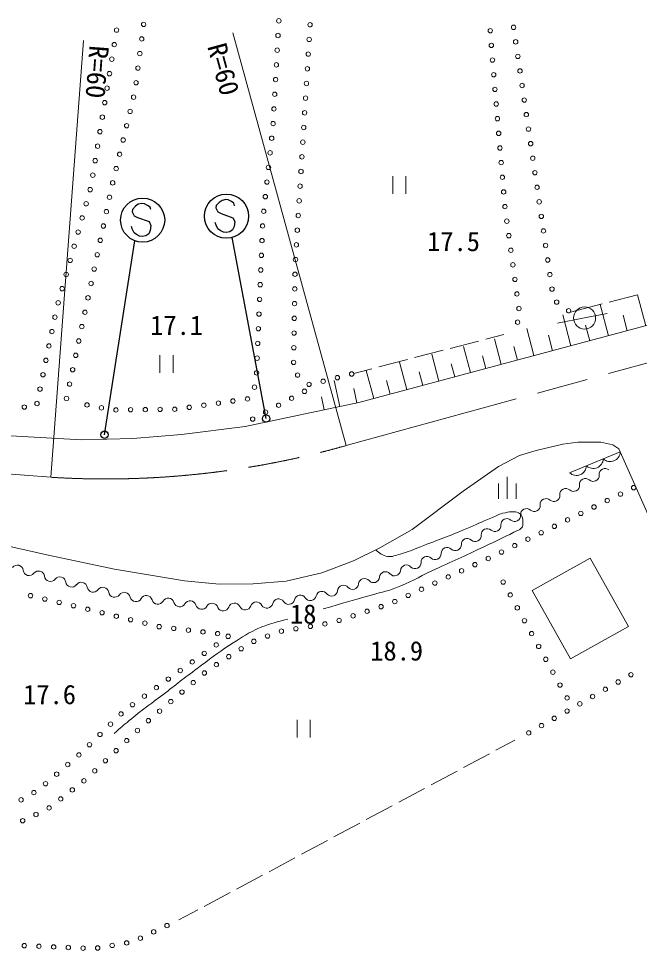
# Model space of a CAD drawing. Units: millimetres, scale not verified. Extents: x 40000 to 680000, y 20000 to 380000.
# Drawn here: x 405726 to 447941, y 261221 to 324599 of the extents above; entities that cross this region are included whole.
import ezdxf
from ezdxf.enums import TextEntityAlignment as Align

# ---------------------------------------------------------------- set-up
doc = ezdxf.new("R2010")
doc.units = ezdxf.units.MM
doc.header["$LTSCALE"] = 1000
doc.linetypes.add('CHAIN', pattern=[18.5, 12, -1.5, 3.5, -1.5])
for name, color, linetype, lineweight in [('M-BMK', 2, 'CHAIN', 13), ('M-STR-HTXT', 7, 'Continuous', 13), ('M-STR-STRC', 7, 'Continuous', 25), ('M-WORK', 1, 'Continuous', 13)]:
    doc.layers.add(name, color=color, linetype=linetype, lineweight=lineweight)
doc.styles.add('ＭＳ ゴシック', font='')
doc.styles.get('ＭＳ ゴシック').set_extended_font_data('MS Gothic')

msp = doc.modelspace()

# ---------------------------------------------------------------- linework, layer by layer
at = {"layer": 'M-BMK'}
for p, q in [((427999, 295558), (476030, 308729)), ((343522, 298241), (407915, 293402))]:
    msp.add_line(p, q, dxfattribs=at)
msp.add_arc((411646, 353286), 60000, 266.43504, 285.81592, dxfattribs=at)
at = {"layer": 'M-STR-HTXT'}
for p, q in [((427999, 295558), (420300, 323632)), ((407915, 293402), (410148, 323115))]:
    msp.add_line(p, q, dxfattribs=at)
at = {"layer": 'M-STR-STRC'}
for p, q in [((413663, 311835), (413470, 311627)), ((413860, 311974), (413663, 311835)), ((414109, 312024), (413860, 311974)), ((414283, 312000), (414109, 312024)), ((414499, 311891), (414283, 312000)), ((414664, 311779), (414499, 311891)), ((419170, 311891), (419146, 311720)), ((419363, 312099), (419170, 311891)), ((419559, 312238), (419363, 312099)), ((419808, 312288), (419559, 312238)), ((419982, 312264), (419808, 312288)), ((420198, 312155), (419982, 312264)), ((420363, 312043), (420198, 312155)), ((420415, 311876), (420363, 312043)), ((413470, 311627), (413447, 311456)), ((413447, 311456), (413575, 311183)), ((414715, 311612), (414664, 311779)), ((419146, 311720), (419274, 311447)), ((419274, 311447), (419501, 311337)), ((419501, 311337), (420299, 311054)), ((413575, 311183), (413801, 311073)), ((413801, 311073), (414600, 310790)), ((414600, 310790), (414720, 310531)), ((419150, 310558), (419091, 310723)), ((419276, 310292), (419150, 310558)), ((420299, 311054), (420420, 310795)), ((420420, 310795), (420375, 310454)), ((413450, 310294), (413392, 310459)), ((413576, 310028), (413450, 310294)), ((413731, 309917), (413576, 310028)), ((414569, 309967), (414382, 309822)), ((414676, 310190), (414569, 309967)), ((414720, 310531), (414676, 310190)), ((419430, 310181), (419276, 310292)), ((419650, 310069), (419430, 310181)), ((419830, 310043), (419650, 310069)), ((420081, 310086), (419830, 310043)), ((420269, 310230), (420081, 310086)), ((420375, 310454), (420269, 310230)), ((411569, 296298), (413626, 309494)), ((413950, 309805), (413731, 309917)), ((414131, 309779), (413950, 309805)), ((414382, 309822), (414131, 309779)), ((422562, 297393), (420245, 309712))]:
    msp.add_line(p, q, dxfattribs=at)
for centre, radius in [((419856, 311161), 1500), ((414157, 310897), 1500), ((422562, 297393), 250), ((411569, 296298), 250)]:
    msp.add_circle(centre, radius, dxfattribs=at)
at = {"layer": 'M-WORK'}
for p, q in [((431168, 313892), (431168, 312692)), ((432068, 312692), (432068, 313892)), ((445888, 305320), (447825, 305819)), ((448377, 303708), (447813, 305816)), ((443249, 304639), (445404, 305195)), ((445848, 303032), (445278, 305162)), ((444213, 304237), (442383, 303893)), ((443291, 302348), (442730, 304446)), ((444213, 304237), (445745, 304534)), ((447112, 303370), (446831, 304424)), ((444569, 302690), (444285, 303755)), ((437492, 302795), (438722, 303115)), ((440774, 301675), (440278, 303532)), ((442033, 302012), (441752, 303061)), ((435073, 302167), (437008, 302669)), ((438546, 301080), (438080, 302825)), ((415336, 301702), (415336, 300502)), ((416236, 300502), (416236, 301702)), ((432653, 301538), (434589, 302041)), ((434309, 299947), (433820, 301773)), ((436452, 300520), (435974, 302305)), ((439660, 301378), (439412, 302306)), ((430233, 300909), (432169, 301412)), ((432117, 299361), (431617, 301229)), ((435380, 300233), (435141, 301126)), ((437499, 300800), (437266, 301672)), ((428519, 300464), (429749, 300784)), ((429874, 298761), (429363, 300673)), ((433213, 299654), (432968, 300567)), ((427564, 298216), (427188, 299990)), ((430995, 299061), (430746, 299995)), ((428725, 298462), (428521, 299429)), ((426499, 297990), (426312, 298878)), ((443194, 293713), (446638, 295127)), ((438357, 291927), (438357, 292977)), ((438957, 291927), (438957, 293427)), ((439557, 291927), (439557, 292977)), ((444604, 287910), (440651, 285709)), ((447199, 283251), (444604, 287910)), ((440651, 285709), (443247, 281049)), ((443247, 281049), (447199, 283251)), ((424657, 276899), (424657, 275699)), ((425557, 275699), (425557, 276899)), ((438187, 274828), (439474, 275517)), ((435982, 273649), (437746, 274593)), ((433778, 272470), (435541, 273414)), ((431573, 271291), (433337, 272234)), ((429369, 270112), (431133, 271055)), ((427165, 268933), (428928, 269876)), ((424960, 267754), (426724, 268697)), ((422756, 266574), (424519, 267518)), ((420551, 265395), (422315, 266339)), ((418347, 264216), (420110, 265160)), ((416618, 263292), (417906, 263980))]:
    msp.add_line(p, q, dxfattribs=at)
for points in [[(337668, 300940), (363188, 299190), (389358, 297347), (402340, 296380), (410010, 295958), (413493, 296028), (416800, 296309), (421123, 296853), (428863, 298491), (452154, 304718), (467422, 308834), (474939, 310640), (479349, 311555), (482163, 312024), (484978, 312329), (487581, 312423), (490068, 312423), (492343, 312305), (495063, 312118), (497995, 311578), (501935, 310664), (558809, 296306)], [(367983, 293564), (388213, 292192), (392716, 291488), (407844, 288076), (412253, 287161), (417015, 286363), (419360, 286129), (421682, 286152), (423915, 286329), (426339, 286900), (428497, 287729), (430295, 288605), (432500, 289855), (435947, 292467), (438371, 294124), (439794, 294875), (440920, 295234), (442734, 295656), (443750, 295782), (445329, 295782), (446127, 295610), (446549, 295328), (448542, 290841)]]:
    msp.add_lwpolyline(points, dxfattribs=at)
for centre, radius in [((423422, 324449), 150), ((412384, 323818), 150), ((414226, 324208), 150), ((425548, 324181), 150), ((437799, 323774), 150), ((439385, 324009), 150), ((414097, 323216), 150), ((423366, 323451), 150), ((425486, 323183), 150), ((412227, 322831), 150), ((423310, 322452), 150), ((437875, 322777), 150), ((439530, 323020), 150), ((412065, 321844), 150), ((413969, 322224), 150), ((425424, 322185), 150), ((439675, 322031), 150), ((413840, 321233), 150), ((423255, 321454), 150), ((425362, 321187), 150), ((437951, 321780), 150), ((411903, 320857), 150), ((438036, 320783), 150), ((439821, 321041), 150), ((413711, 320241), 150), ((423199, 320456), 150), ((425300, 320189), 150), ((439966, 320052), 150), ((411741, 319871), 150), ((423144, 319457), 150), ((438120, 319787), 150), ((411579, 318884), 150), ((413544, 319257), 150), ((425238, 319191), 150), ((438205, 318791), 150), ((440111, 319062), 150), ((413307, 318285), 150), ((423088, 318459), 150), ((425176, 318193), 150), ((440256, 318073), 150), ((411417, 317897), 150), ((423033, 317460), 150), ((438289, 317794), 150), ((411255, 316910), 150), ((413069, 317314), 150), ((425114, 317195), 150), ((438374, 316798), 150), ((440402, 317084), 150), ((412832, 316342), 150), ((422935, 316465), 150), ((425052, 316197), 150), ((411093, 315923), 150), ((438458, 315801), 150), ((440547, 316094), 150), ((410931, 314937), 150), ((412594, 315371), 150), ((422828, 315471), 150), ((424990, 315198), 150), ((440692, 315105), 150), ((412357, 314400), 150), ((422720, 314477), 150), ((438543, 314805), 150), ((410769, 313950), 150), ((424928, 314200), 150), ((438628, 313808), 150), ((440838, 314116), 150), ((410588, 312967), 150), ((412119, 313428), 150), ((422612, 313483), 150), ((424866, 313202), 150), ((440983, 313126), 150), ((411906, 312451), 150), ((422505, 312488), 150), ((438712, 312812), 150), ((410316, 312005), 150), ((424803, 312204), 150), ((438797, 311816), 150), ((441128, 312137), 150), ((410044, 311043), 150), ((411697, 311473), 150), ((422397, 311494), 150), ((424741, 311206), 150), ((441273, 311147), 150), ((411488, 310495), 150), ((422318, 310498), 150), ((438927, 310824), 150), ((409772, 310080), 150), ((424679, 310208), 150), ((439064, 309834), 150), ((441419, 310158), 150), ((411279, 309518), 150), ((422277, 309499), 150), ((424617, 309210), 150), ((441564, 309169), 150), ((409500, 309118), 150), ((411070, 308540), 150), ((439202, 308843), 150), ((409228, 308156), 150), ((422236, 308500), 150), ((424555, 308212), 150), ((441709, 308179), 150), ((410861, 307562), 150), ((422194, 307500), 150), ((439339, 307853), 150), ((408956, 307193), 150), ((424523, 307213), 150), ((439476, 306862), 150), ((441855, 307190), 150), ((408684, 306231), 150), ((410652, 306584), 150), ((422153, 306501), 150), ((424506, 306213), 150), ((442000, 306200), 150), ((410443, 305606), 150), ((422112, 305502), 150), ((439613, 305872), 150), ((408412, 305269), 150), ((424490, 305213), 150), ((439751, 304881), 150), ((442319, 305316), 150), ((443128, 304727), 150), ((444213, 304237), 750), ((408193, 304294), 150), ((410234, 304628), 150), ((422071, 304503), 150), ((424473, 304213), 150), ((410025, 303650), 150), ((422030, 303504), 150), ((439660, 303950), 150), ((407990, 303314), 150), ((424456, 303213), 150), ((407787, 302335), 150), ((409816, 302672), 150), ((421989, 302505), 150), ((424440, 302213), 150), ((409607, 301694), 150), ((407584, 301356), 150), ((421948, 301506), 150), ((424423, 301214), 150), ((407381, 300377), 150), ((409398, 300716), 150), ((421907, 300506), 150), ((424700, 300350), 150), ((428374, 300427), 150), ((409189, 299738), 150), ((425476, 299719), 150), ((426437, 299931), 150), ((427405, 300179), 150), ((407178, 299398), 150), ((421766, 299529), 150), ((425168, 299247), 150), ((406975, 298418), 150), ((408980, 298760), 150), ((419312, 298445), 150), ((420302, 298588), 150), ((421291, 298731), 150), ((424287, 298775), 150), ((406113, 298179), 150), ((410377, 298324), 150), ((411357, 298126), 150), ((412342, 297983), 150), ((413342, 297994), 150), ((414342, 298005), 150), ((415342, 298016), 150), ((416342, 298027), 150), ((417332, 298160), 150), ((418322, 298303), 150), ((422523, 297831), 150), ((423405, 298303), 150), ((421641, 297359), 150), ((447555, 292694), 150), ((446656, 292256), 150), ((445757, 291818), 150), ((443959, 290942), 150), ((444858, 291380), 150), ((443060, 290504), 150), ((441262, 289628), 150), ((442161, 290066), 150), ((440363, 289190), 150), ((438565, 288314), 150), ((439464, 288752), 150), ((437666, 287876), 150), ((435850, 287039), 150), ((436758, 287457), 150), ((434941, 286621), 150), ((433125, 285785), 150), ((434033, 286203), 150), ((438677, 286272), 150), ((406534, 285347), 150), ((407508, 285119), 150), ((432216, 285366), 150), ((439160, 285396), 150), ((408482, 284891), 150), ((409455, 284662), 150), ((410426, 284425), 150), ((430372, 284600), 150), ((431308, 284948), 150), ((439644, 284521), 150), ((411398, 284187), 150), ((412369, 283950), 150), ((428471, 283978), 150), ((429422, 284289), 150), ((413341, 283713), 150), ((414312, 283476), 150), ((415284, 283238), 150), ((425567, 283261), 150), ((426553, 283425), 150), ((427521, 283667), 150), ((440127, 283645), 150), ((416276, 283118), 150), ((417269, 283001), 150), ((418262, 282884), 150), ((419256, 282767), 150), ((419977, 282581), 150), ((422653, 282602), 150), ((423594, 282932), 150), ((424581, 283097), 150), ((440610, 282770), 150), ((419163, 282000), 150), ((421721, 282240), 150), ((441094, 281894), 150), ((418349, 281420), 150), ((420861, 281737), 150), ((417535, 280839), 150), ((419175, 280661), 150), ((420018, 281199), 150), ((441577, 281019), 150), ((416720, 280259), 150), ((418359, 280086), 150), ((442060, 280144), 150), ((415907, 279677), 150), ((417598, 279437), 150), ((446499, 279476), 150), ((447368, 279970), 150), ((415094, 279095), 150), ((416837, 278789), 150), ((442544, 279268), 150), ((445630, 278981), 150), ((414281, 278513), 150), ((416075, 278141), 150), ((443027, 278393), 150), ((444761, 278487), 150), ((413467, 277931), 150), ((415314, 277492), 150), ((443023, 277497), 150), ((443892, 277992), 150), ((412691, 277306), 150), ((414552, 276844), 150), ((442154, 277003), 150), ((411975, 276607), 150), ((413806, 276179), 150), ((441285, 276508), 150), ((411260, 275908), 150), ((440415, 276014), 150), ((410545, 275209), 150), ((413079, 275492), 150), ((409823, 274517), 150), ((412352, 274805), 150), ((409067, 273862), 150), ((411626, 274118), 150), ((408311, 273208), 150), ((410899, 273431), 150), ((407555, 272553), 150), ((410167, 272751), 150), ((406762, 271952), 150), ((409377, 272137), 150), ((405891, 271459), 150), ((408588, 271523), 150), ((407799, 270909), 150), ((406001, 270038), 150), ((406907, 270463), 150), ((415814, 262909), 150), ((414911, 262479), 150), ((413071, 261726), 150), ((414008, 262049), 150), ((406108, 261541), 150), ((407108, 261500), 150), ((408107, 261457), 150), ((409106, 261414), 150), ((410105, 261371), 150), ((411100, 261384), 150), ((412085, 261555), 150)]:
    msp.add_circle(centre, radius, dxfattribs=at)
for centre, radius, start, end in [((445957, 295151), 681, 226.6973, 357.92949), ((443661, 294209), 681, 226.6973, 357.92949), ((444809, 294680), 681, 226.6973, 357.92949), ((444800, 293527), 406, 229.63274, 4.39301), ((445610, 293589), 406, 49.63274, 184.39301), ((443464, 292846), 406, 229.63274, 4.39301), ((444274, 292908), 406, 49.63274, 184.39301), ((442127, 292164), 406, 229.63274, 4.39301), ((442938, 292227), 406, 49.63274, 184.39301), ((441601, 291545), 406, 49.63274, 184.39301), ((440265, 290864), 406, 49.63274, 184.39301), ((440791, 291483), 406, 229.63274, 4.39301), ((438929, 290183), 406, 49.63274, 184.39301), ((439455, 290802), 406, 229.63274, 4.39301), ((437592, 289501), 406, 49.63274, 184.39301), ((438118, 290120), 406, 229.63274, 4.39301), ((436240, 288834), 406, 46.66399, 181.42426), ((436782, 289439), 406, 229.63274, 4.39301), ((434870, 288223), 406, 46.66399, 181.42426), ((435428, 288814), 406, 226.66399, 1.42426), ((433500, 287612), 406, 46.66399, 181.42426), ((434058, 288203), 406, 226.66399, 1.42426), ((405636, 287021), 406, 7.10343, 141.8637), ((432100, 287032), 406, 40.49834, 175.25861), ((432688, 287592), 406, 226.66399, 1.42426), ((406442, 287122), 406, 187.10343, 321.8637), ((407081, 286620), 406, 7.10343, 141.8637), ((407887, 286720), 406, 187.10343, 321.8637), ((408526, 286219), 406, 7.10343, 141.8637), ((429245, 286111), 406, 40.49834, 175.25861), ((429863, 286639), 406, 220.49834, 355.25861), ((430673, 286572), 406, 40.49834, 175.25861), ((431291, 287099), 406, 220.49834, 355.25861), ((409330, 286335), 406, 189.34715, 324.10742), ((409988, 285858), 406, 9.34715, 144.10742), ((410790, 285990), 406, 189.34715, 324.10742), ((411448, 285514), 406, 9.34715, 144.10742), ((427818, 285651), 406, 40.49834, 175.25861), ((428436, 286178), 406, 220.49834, 355.25861), ((412250, 285646), 406, 189.34715, 324.10742), ((412908, 285170), 406, 9.34715, 144.10742), ((413700, 285347), 406, 195.94656, 330.70683), ((414408, 284950), 406, 15.94656, 150.70683), ((424878, 284981), 406, 32.42524, 167.18551), ((425564, 285417), 406, 212.42524, 347.18551), ((426356, 285236), 406, 32.42524, 167.18551), ((427008, 285718), 406, 220.49834, 355.25861), ((415190, 285173), 406, 195.94656, 330.70683), ((415898, 284775), 406, 15.94656, 150.70683), ((416680, 284999), 406, 195.94656, 330.70683), ((417388, 284601), 406, 15.94656, 150.70683), ((418169, 284824), 406, 195.94656, 330.70683), ((418878, 284427), 406, 15.94656, 150.70683), ((419635, 284713), 406, 205.47266, 340.23293), ((420400, 284438), 406, 25.47266, 160.23293), ((421133, 284788), 406, 205.47266, 340.23293), ((421898, 284513), 406, 25.47266, 160.23293), ((422608, 284906), 406, 212.42524, 347.18551), ((423400, 284725), 406, 32.42524, 167.18551), ((424086, 285161), 406, 212.42524, 347.18551)]:
    msp.add_arc(centre, radius, start, end, dxfattribs=at)
for points, knots in [([(426437, 284446), (427946, 284884), (428323, 284993), (429533, 285342), (430254, 285550), (430677, 285608), (431378, 285874), (432367, 286250), (432869, 286583), (433828, 287031), (435226, 287685), (436019, 288028), (437414, 288689), (438192, 289057), (438628, 289265), (439394, 289658), (439610, 289769), (439777, 289777), (439936, 289960), (440022, 290059), (440021, 290153), (440020, 290284), (440019, 290473), (440041, 290599), (439947, 290763), (439885, 290870), (439839, 290937), (439728, 290992), (439570, 291072), (439456, 291052), (439280, 291055), (439036, 291059), (438901, 291009), (438665, 290951), (438325, 290867), (438154, 290759), (437831, 290628), (437187, 290366), (436846, 290176), (436205, 289908), (434986, 289400), (434292, 289143), (433056, 288678), (432518, 288476), (432229, 288316), (431670, 288178), (431340, 288096), (431153, 287968), (430815, 288011), (430637, 288034), (430544, 288089), (430388, 288178), (430228, 288269), (430170, 288325), (430018, 288470)], [0, 0, 0, 0, 1, 1, 1, 2, 2, 2, 3, 3, 3, 4, 4, 4, 5, 5, 5, 6, 6, 6, 7, 7, 7, 8, 8, 8, 9, 9, 9, 10, 10, 10, 11, 11, 11, 12, 12, 12, 13, 13, 13, 14, 14, 14, 15, 15, 15, 16, 16, 16, 17, 17, 17, 18, 18, 18, 18]), ([(412224, 275971), (412703, 276399), (412838, 276511), (413240, 276847), (414109, 277573), (414640, 277925), (415539, 278614), (416448, 279311), (416947, 279716), (417868, 280396), (418720, 281026), (419183, 281401), (420073, 281975), (420758, 282417), (421128, 282693), (421861, 283049), (422210, 283219), (422422, 283278), (422789, 283404), (423265, 283567), (423436, 283606), (424029, 283758)], [0, 0, 0, 0, 1, 1, 1, 2, 2, 2, 3, 3, 3, 4, 4, 4, 5, 5, 5, 6, 6, 6, 7, 7, 7, 7])]:
    msp.add_open_spline(points, degree=3, knots=knots, dxfattribs=at)

# ---------------------------------------------------------------- texts
at = {"layer": 'M-STR-HTXT', "style": 'ＭＳ ゴシック'}
for rotation, p in [(265.703, (411074, 320972)), (285.335, (419658, 321159))]:
    msp.add_text('R=60', height=1320, rotation=rotation, dxfattribs=at).set_placement(p, align=Align.MIDDLE_CENTER)
at = {"layer": 'M-WORK', "style": 'ＭＳ ゴシック'}
for s, p in [('17.5', (435306, 309445)), ('17.1', (416467, 303745)), ('18', (425080, 284099)), ('18.9', (431436, 281596)), ('17.6', (407829, 278626))]:
    msp.add_text(s, height=1320, dxfattribs=at).set_placement(p, align=Align.MIDDLE_CENTER)

doc.saveas('drawing.dxf')
